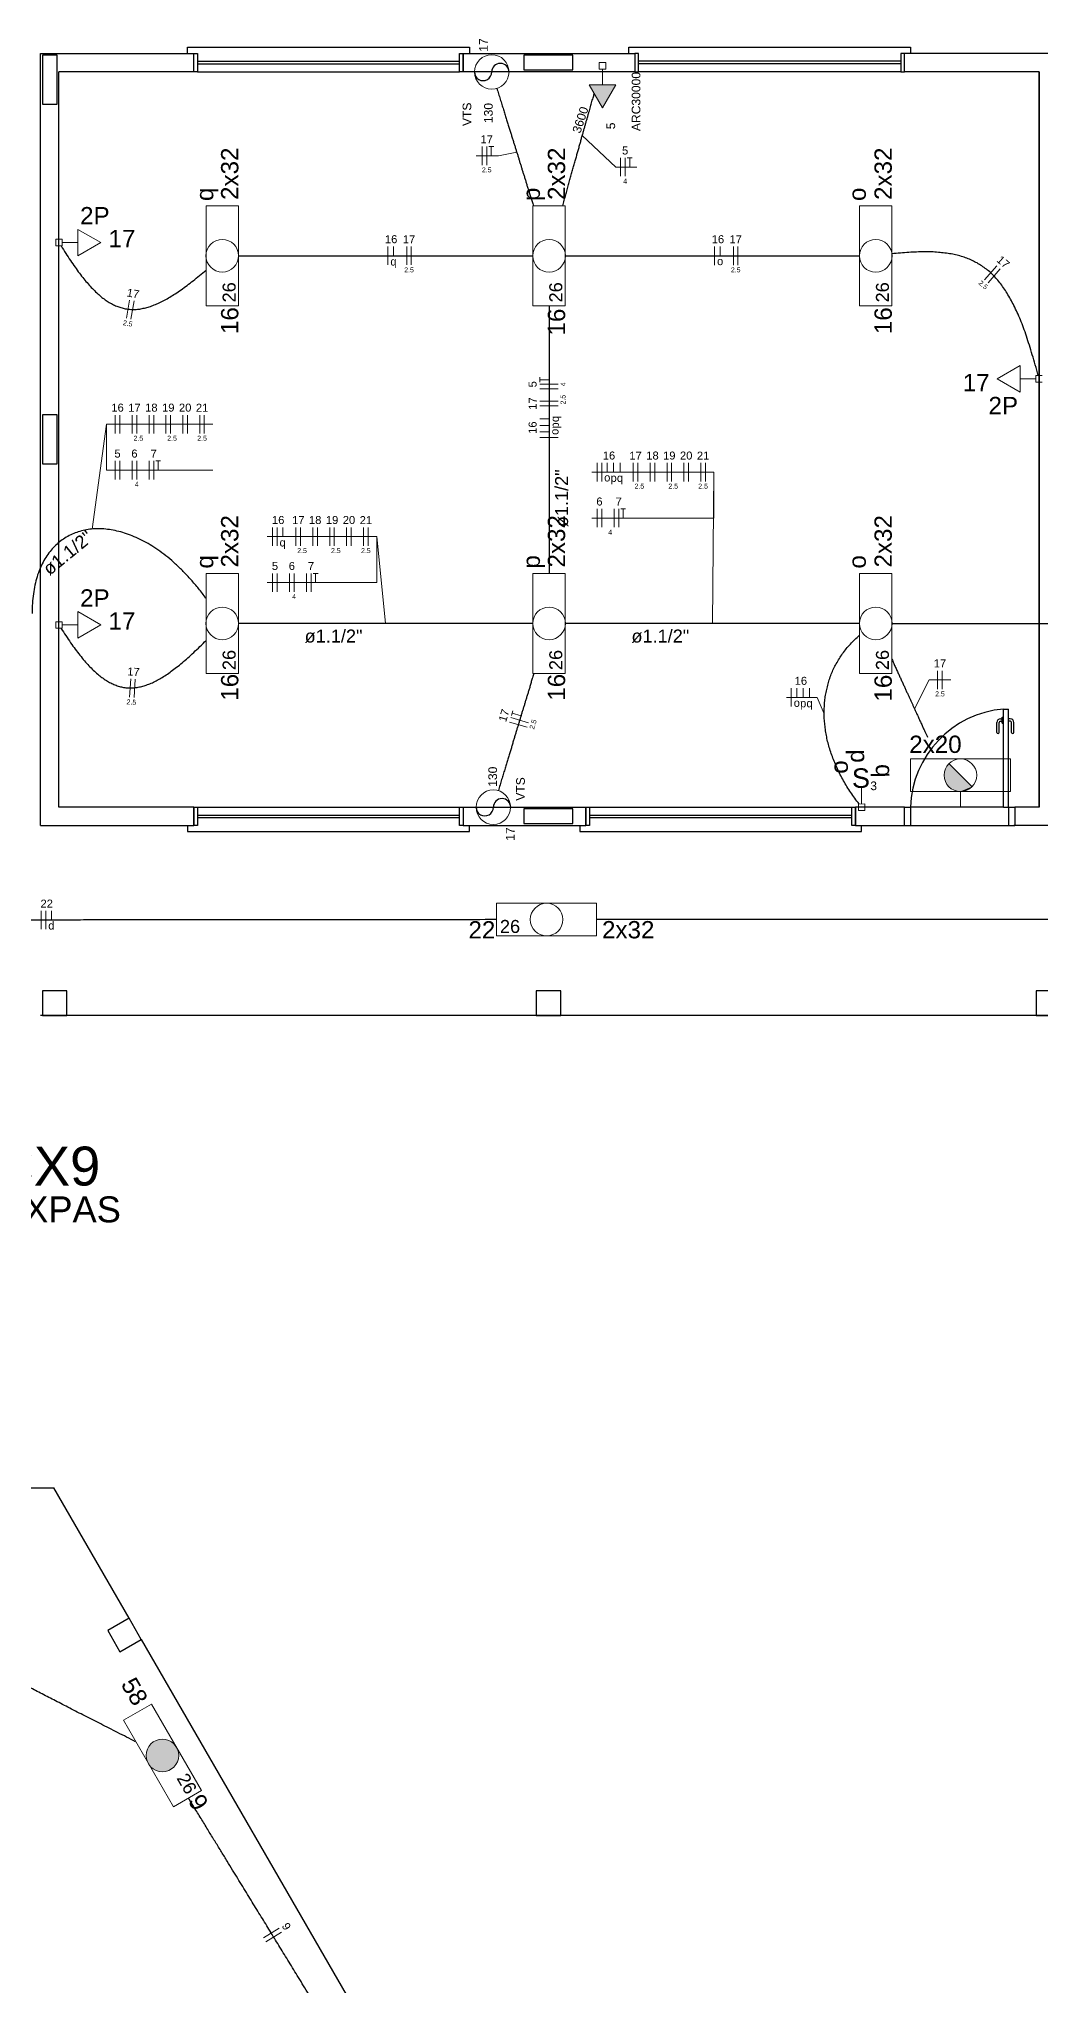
# Model space of a CAD drawing. Extents: x 175 to 700, y 53 to 250.
# Drawn here: x 375.33 to 383.51, y 201.35 to 217.23 of the extents above; entities that cross this region are included whole.
import ezdxf

# ---------------------------------------------------------------- set-up
doc = ezdxf.new("R2010")
doc.units = 0
doc.header["$LTSCALE"] = 2
doc.layers.get('0').update_dxf_attribs({"linetype": 'CONTINUOUS'})
for name, color, linetype in [('A-PAREDE', 5, 'CONTINUOUS'), ('A-PISOS-NIVEL', 1, 'CONTINUOUS'), ('A-PORTA', 3, 'CONTINUOUS'), ('A-SOLEIRA', 1, 'CONTINUOUS'), ('AR-ESQ', 2, 'CONTINUOUS')]:
    doc.layers.add(name, color=color, linetype=linetype)
for name, color, linetype, lineweight in [('EL-Condutos', 4, 'CONTINUOUS', 30), ('EL-Fios', 9, 'CONTINUOUS', 20), ('EL-Textos condutos', 7, 'CONTINUOUS', 20), ('EL-Textos fios', 7, 'CONTINUOUS', 20), ('EL-Textos pontos', 5, 'CONTINUOUS', 20), ('P-SIMBOL', 5, 'CONTINUOUS', 20)]:
    doc.layers.add(name, color=color, linetype=linetype, lineweight=lineweight)
doc.styles.add('Arial', font='arial.ttf')

msp = doc.modelspace()

# ---------------------------------------------------------------- hatches: boundary and pattern name
at = {"layer": 'P-SIMBOL', "linetype": 'Continuous'}
for points in [[(379.826, 216.854), (379.934, 216.666), (380.043, 216.854)], [(382.762, 211.314), (382.752, 211.302), (382.748, 211.298), (382.745, 211.293), (382.738, 211.281), (382.735, 211.276), (382.734, 211.273), (382.733, 211.269), (382.731, 211.265), (382.729, 211.258), (382.728, 211.254), (382.726, 211.249), (382.725, 211.242), (382.724, 211.235), (382.724, 211.23), (382.723, 211.225), (382.723, 211.219), (382.724, 211.211), (382.724, 211.207), (382.725, 211.201), (382.725, 211.198), (382.726, 211.195), (382.727, 211.191), (382.727, 211.189), (382.729, 211.185), (382.73, 211.183), (382.731, 211.179), (382.732, 211.177), (382.731, 211.176), (382.732, 211.172), (382.734, 211.168), (382.735, 211.167), (382.735, 211.164), (382.737, 211.162), (382.738, 211.161), (382.739, 211.158), (382.741, 211.155), (382.743, 211.151), (382.745, 211.149), (382.746, 211.147), (382.748, 211.144), (382.749, 211.142), (382.751, 211.14), (382.753, 211.137), (382.755, 211.135), (382.759, 211.132), (382.761, 211.128), (382.763, 211.126), (382.765, 211.124), (382.769, 211.12), (382.772, 211.119), (382.775, 211.116), (382.778, 211.115), (382.779, 211.114), (382.783, 211.111), (382.785, 211.109), (382.79, 211.107), (382.792, 211.105), (382.795, 211.104), (382.797, 211.102), (382.799, 211.102), (382.801, 211.101), (382.802, 211.1), (382.808, 211.098), (382.811, 211.096), (382.814, 211.095), (382.815, 211.095), (382.816, 211.094), (382.819, 211.094), (382.82, 211.093), (382.822, 211.093), (382.824, 211.093), (382.828, 211.092), (382.831, 211.091), (382.834, 211.091), (382.837, 211.09), (382.855, 211.088)], [(382.949, 211.127), (382.762, 211.314), (382.855, 211.088)], [(382.949, 211.127), (382.944, 211.122), (382.94, 211.119), (382.934, 211.115), (382.928, 211.11), (382.925, 211.108), (382.923, 211.107), (382.921, 211.105), (382.918, 211.104), (382.909, 211.1), (382.906, 211.099), (382.899, 211.096), (382.893, 211.094), (382.889, 211.093), (382.88, 211.091), (382.876, 211.09), (382.872, 211.089), (382.855, 211.088)]]:
    msp.add_hatch(color=256, dxfattribs=at).paths.add_polyline_path(points)
at = {"layer": 'P-SIMBOL'}
h = msp.add_hatch(color=256, dxfattribs=at)
h.paths.add_polyline_path([(369.852, 205.072, 1), (370.117, 205.072, 1)])
h.paths.add_polyline_path([(372.582, 205.076, 1), (372.847, 205.076, 1)])
h.paths.add_polyline_path([(376.21, 203.222, 1), (376.475, 203.222, 1)])
h.paths.add_polyline_path([(366.502, 203.248, 1), (366.237, 203.248, 1)])

# ---------------------------------------------------------------- linework, layer by layer
for centre, start, end in [((378.959, 216.958), 179.981, 0.0001), ((379.1, 216.958), 0.0193, 180), ((378.973, 210.959), 179.98, 0.0003), ((379.114, 210.959), 0.0193, 180)]:
    msp.add_arc(centre, 0.0706, start, end)
at = {"layer": 'A-PAREDE', "color": 251}
for p, q in [((375.348, 213.96), (375.348, 217.11)), ((375.348, 217.11), (376.598, 217.11)), ((376.598, 216.96), (376.598, 217.11)), ((382.398, 216.96), (382.398, 217.11)), ((375.348, 210.96), (375.348, 216.96)), ((375.348, 210.81), (375.348, 216.96)), ((375.498, 210.96), (375.498, 216.96)), ((375.498, 210.96), (375.498, 216.96)), ((376.598, 216.96), (375.498, 216.96)), ((383.498, 216.96), (383.498, 210.96)), ((376.598, 210.96), (375.498, 210.96)), ((376.598, 210.96), (376.598, 210.81)), ((378.798, 210.96), (379.798, 210.96)), ((378.798, 210.96), (378.798, 210.81)), ((379.798, 210.96), (379.798, 210.81)), ((381.998, 210.81), (381.998, 210.96)), ((383.298, 210.96), (383.298, 210.81)), ((383.498, 210.96), (383.298, 210.96)), ((375.348, 210.81), (376.598, 210.81)), ((378.798, 210.81), (379.798, 210.81)), ((384.748, 210.81), (383.292, 210.81))]:
    msp.add_line(p, q, dxfattribs=at)
for points in [[(375.363, 216.695), (375.483, 216.695), (375.483, 217.095), (375.363, 217.095)], [(380.198, 217.11), (380.198, 216.96), (378.798, 216.96), (378.798, 217.11)], [(379.293, 217.095), (379.293, 216.975), (379.693, 216.975), (379.693, 217.095)], [(375.363, 213.76), (375.483, 213.76), (375.483, 214.16), (375.363, 214.16)], [(379.293, 210.945), (379.293, 210.825), (379.693, 210.825), (379.693, 210.945)], [(382.398, 210.96), (381.998, 210.96), (381.998, 210.81), (382.398, 210.81)], [(375.563, 209.46), (375.363, 209.46), (375.363, 209.26), (375.563, 209.26)], [(379.593, 209.46), (379.393, 209.46), (379.393, 209.26), (379.593, 209.26)], [(383.673, 209.46), (383.473, 209.46), (383.473, 209.26), (383.673, 209.26)], [(375.896, 204.242), (375.996, 204.069), (376.17, 204.169), (376.07, 204.342)]]:
    msp.add_lwpolyline(points, close=True, dxfattribs=at)
for points in [[(384.748, 217.11), (382.398, 217.11)], [(383.498, 210.96), (383.498, 210.96), (383.498, 216.96), (382.398, 216.96)]]:
    msp.add_lwpolyline(points, dxfattribs=at)
at = {"layer": 'A-PISOS-NIVEL', "color": 251}
for p, q in [((391.798, 209.26), (375.348, 209.26)), ((374.228, 205.405), (375.456, 205.405)), ((376.07, 204.342), (375.456, 205.405)), ((376.17, 204.169), (378.849, 199.527))]:
    msp.add_line(p, q, dxfattribs=at)
at = {"layer": 'A-PORTA', "color": 251}
for p, q in [((383.182, 211.68), (383.197, 211.68)), ((383.197, 211.645), (383.197, 211.695)), ((383.197, 211.695), (383.202, 211.695)), ((383.247, 211.695), (383.242, 211.695)), ((383.247, 211.645), (383.247, 211.695)), ((383.262, 211.68), (383.247, 211.68)), ((383.152, 211.57), (383.152, 211.65)), ((383.172, 211.57), (383.172, 211.65)), ((383.182, 211.66), (383.197, 211.66)), ((383.197, 211.645), (383.202, 211.645)), ((383.247, 211.645), (383.242, 211.645)), ((383.262, 211.66), (383.247, 211.66)), ((383.272, 211.57), (383.272, 211.65)), ((383.292, 211.57), (383.292, 211.65))]:
    msp.add_line(p, q, dxfattribs=at)
for centre, radius, start, end in [((383.277, 210.933), 0.83, 94.7788, 178.1499), ((383.182, 211.65), 0.03, 90, 180), ((383.262, 211.65), 0.03, 0, 90), ((383.162, 211.57), 0.01, 180, 0), ((383.182, 211.65), 0.01, 90, 180), ((383.262, 211.65), 0.01, 0, 90), ((383.282, 211.57), 0.01, 180, 0)]:
    msp.add_arc(centre, radius, start, end, dxfattribs=at)
at = {"layer": 'A-SOLEIRA', "color": 251}
for p, q in [((383.208, 210.96), (382.448, 210.96)), ((382.448, 210.81), (383.248, 210.81))]:
    msp.add_line(p, q, dxfattribs=at)
at = {"layer": 'AR-ESQ', "color": 251}
for p, q in [((376.628, 217.045), (378.768, 217.045)), ((376.628, 217.025), (378.768, 217.025)), ((376.628, 216.96), (378.768, 216.96)), ((382.368, 217.045), (380.228, 217.045)), ((382.368, 217.025), (380.228, 217.025)), ((382.368, 216.96), (380.228, 216.96)), ((383.208, 210.96), (383.208, 211.76)), ((383.208, 211.76), (383.248, 211.76)), ((383.248, 210.96), (383.248, 211.76)), ((376.628, 210.96), (378.768, 210.96)), ((376.628, 210.895), (378.768, 210.895)), ((379.828, 210.96), (381.968, 210.96)), ((379.828, 210.895), (381.968, 210.895)), ((382.398, 210.96), (382.448, 210.96)), ((382.448, 210.96), (382.448, 210.81)), ((383.208, 210.96), (383.248, 210.96)), ((383.248, 210.96), (383.248, 210.81)), ((383.248, 210.96), (383.298, 210.96)), ((376.628, 210.875), (378.768, 210.875)), ((379.828, 210.875), (381.968, 210.875)), ((382.398, 210.81), (382.448, 210.81)), ((383.248, 210.81), (383.298, 210.81))]:
    msp.add_line(p, q, dxfattribs=at)
for points in [[(376.548, 217.11), (376.548, 217.16), (378.848, 217.16), (378.848, 217.11)], [(380.148, 217.11), (380.148, 217.16), (382.448, 217.16), (382.448, 217.11)], [(376.548, 210.81), (376.548, 210.76), (378.848, 210.76), (378.848, 210.81)], [(379.748, 210.81), (379.748, 210.76), (382.048, 210.76), (382.048, 210.81)]]:
    msp.add_lwpolyline(points, dxfattribs=at)
for points in [[(376.598, 217.11), (376.628, 217.11), (376.628, 216.96), (376.598, 216.96)], [(378.768, 217.11), (378.798, 217.11), (378.798, 216.96), (378.768, 216.96)], [(380.228, 217.11), (380.198, 217.11), (380.198, 216.96), (380.228, 216.96)], [(382.398, 217.11), (382.368, 217.11), (382.368, 216.96), (382.398, 216.96)], [(376.598, 210.96), (376.628, 210.96), (376.628, 210.81), (376.598, 210.81)], [(378.768, 210.96), (378.798, 210.96), (378.798, 210.81), (378.768, 210.81)], [(379.798, 210.96), (379.828, 210.96), (379.828, 210.81), (379.798, 210.81)], [(381.968, 210.96), (381.998, 210.96), (381.998, 210.81), (381.968, 210.81)]]:
    msp.add_lwpolyline(points, close=True, dxfattribs=at)
at = {"layer": 'EL-Condutos', "linetype": 'Continuous'}
for points in [[(379.071, 216.825), (379.086, 216.779), (379.099, 216.735), (379.113, 216.693), (379.125, 216.653), (379.137, 216.614), (379.148, 216.578), (379.159, 216.542), (379.17, 216.509), (379.18, 216.476), (379.19, 216.444), (379.199, 216.414), (379.209, 216.384), (379.218, 216.356), (379.226, 216.327), (379.235, 216.3), (379.244, 216.273), (379.252, 216.246), (379.26, 216.219), (379.269, 216.192), (379.277, 216.165), (379.285, 216.138), (379.294, 216.111), (379.303, 216.083), (379.311, 216.055), (379.32, 216.026), (379.33, 215.996), (379.339, 215.966), (379.349, 215.934), (379.359, 215.901), (379.37, 215.867)], [(379.609, 215.866), (379.622, 215.911), (379.634, 215.955), (379.646, 215.997), (379.657, 216.039), (379.668, 216.08), (379.679, 216.119), (379.69, 216.158), (379.701, 216.195), (379.711, 216.232), (379.721, 216.267), (379.73, 216.302), (379.74, 216.335), (379.749, 216.368), (379.758, 216.399), (379.766, 216.43), (379.775, 216.46), (379.783, 216.488), (379.791, 216.516), (379.798, 216.543), (379.806, 216.569), (379.813, 216.594), (379.82, 216.618), (379.827, 216.642), (379.833, 216.664), (379.839, 216.686), (379.845, 216.707), (379.851, 216.727), (379.857, 216.746), (379.862, 216.764), (379.867, 216.782)], [(375.515, 215.539), (375.554, 215.478), (375.592, 215.42), (375.629, 215.366), (375.665, 215.316), (375.701, 215.271), (375.736, 215.229), (375.771, 215.191), (375.806, 215.157), (375.84, 215.126), (375.875, 215.1), (375.909, 215.078), (375.943, 215.059), (375.978, 215.044), (376.013, 215.033), (376.048, 215.025), (376.084, 215.021), (376.12, 215.021), (376.157, 215.024), (376.196, 215.032), (376.235, 215.042), (376.275, 215.057), (376.316, 215.074), (376.358, 215.096), (376.402, 215.121), (376.447, 215.149), (376.494, 215.181), (376.543, 215.216), (376.593, 215.255), (376.645, 215.297), (376.699, 215.342)], [(383.49, 214.482), (383.466, 214.569), (383.442, 214.651), (383.418, 214.729), (383.394, 214.802), (383.37, 214.871), (383.345, 214.935), (383.319, 214.996), (383.292, 215.052), (383.265, 215.104), (383.236, 215.153), (383.207, 215.198), (383.176, 215.239), (383.144, 215.277), (383.111, 215.311), (383.076, 215.342), (383.039, 215.369), (383.001, 215.394), (382.961, 215.415), (382.919, 215.434), (382.875, 215.45), (382.828, 215.463), (382.78, 215.473), (382.729, 215.481), (382.675, 215.486), (382.619, 215.49), (382.56, 215.49), (382.498, 215.489), (382.434, 215.486), (382.366, 215.481), (382.295, 215.474)], [(376.964, 215.459), (377.077, 215.459), (377.182, 215.459), (377.282, 215.459), (377.376, 215.459), (377.464, 215.459), (377.548, 215.459), (377.627, 215.459), (377.703, 215.459), (377.775, 215.459), (377.844, 215.459), (377.911, 215.459), (377.976, 215.459), (378.04, 215.459), (378.102, 215.459), (378.164, 215.459), (378.227, 215.459), (378.289, 215.459), (378.353, 215.459), (378.418, 215.459), (378.485, 215.459), (378.554, 215.459), (378.626, 215.459), (378.702, 215.459), (378.781, 215.459), (378.865, 215.459), (378.953, 215.459), (379.047, 215.459), (379.146, 215.459), (379.252, 215.459), (379.364, 215.459)], [(379.631, 215.458), (379.743, 215.458), (379.849, 215.458), (379.948, 215.458), (380.042, 215.458), (380.13, 215.458), (380.214, 215.458), (380.293, 215.458), (380.369, 215.458), (380.441, 215.458), (380.51, 215.458), (380.577, 215.458), (380.642, 215.458), (380.706, 215.458), (380.768, 215.458), (380.831, 215.458), (380.893, 215.458), (380.955, 215.458), (381.019, 215.458), (381.084, 215.458), (381.151, 215.458), (381.22, 215.458), (381.292, 215.458), (381.368, 215.458), (381.447, 215.458), (381.531, 215.458), (381.619, 215.458), (381.713, 215.458), (381.813, 215.458), (381.918, 215.458), (382.031, 215.458)], [(379.498, 215.051), (379.498, 214.955), (379.498, 214.864), (379.498, 214.777), (379.498, 214.694), (379.498, 214.616), (379.498, 214.54), (379.498, 214.468), (379.498, 214.398), (379.498, 214.331), (379.498, 214.266), (379.498, 214.202), (379.498, 214.14), (379.498, 214.079), (379.498, 214.019), (379.498, 213.959), (379.498, 213.899), (379.498, 213.838), (379.498, 213.777), (379.498, 213.715), (379.498, 213.652), (379.498, 213.587), (379.498, 213.519), (379.498, 213.45), (379.498, 213.377), (379.498, 213.302), (379.498, 213.223), (379.498, 213.141), (379.498, 213.054), (379.498, 212.963), (379.498, 212.867)], [(376.698, 212.664), (376.638, 212.743), (376.576, 212.815), (376.513, 212.882), (376.45, 212.943), (376.386, 212.998), (376.321, 213.047), (376.257, 213.091), (376.192, 213.128), (376.128, 213.159), (376.065, 213.185), (376.002, 213.205), (375.94, 213.219), (375.88, 213.228), (375.821, 213.231), (375.764, 213.228), (375.709, 213.22), (375.656, 213.206), (375.606, 213.187), (375.558, 213.162), (375.514, 213.132), (375.472, 213.097), (375.434, 213.056), (375.399, 213.01), (375.368, 212.958), (375.342, 212.902), (375.319, 212.84), (375.302, 212.772), (375.289, 212.7), (375.281, 212.623), (375.278, 212.54)], [(375.514, 212.42), (375.554, 212.359), (375.593, 212.301), (375.631, 212.248), (375.669, 212.199), (375.706, 212.154), (375.742, 212.114), (375.778, 212.077), (375.814, 212.045), (375.849, 212.017), (375.885, 211.993), (375.92, 211.973), (375.955, 211.957), (375.991, 211.945), (376.026, 211.937), (376.062, 211.933), (376.099, 211.933), (376.136, 211.937), (376.173, 211.944), (376.211, 211.956), (376.25, 211.971), (376.29, 211.989), (376.33, 212.012), (376.372, 212.038), (376.415, 212.068), (376.458, 212.101), (376.504, 212.138), (376.55, 212.178), (376.598, 212.222), (376.648, 212.27), (376.699, 212.32)], [(379.364, 212.459), (379.252, 212.459), (379.146, 212.459), (379.047, 212.459), (378.953, 212.459), (378.865, 212.459), (378.781, 212.459), (378.702, 212.459), (378.626, 212.459), (378.554, 212.459), (378.485, 212.459), (378.418, 212.459), (378.353, 212.459), (378.289, 212.459), (378.227, 212.459), (378.164, 212.459), (378.102, 212.459), (378.04, 212.459), (377.976, 212.459), (377.911, 212.459), (377.844, 212.459), (377.775, 212.459), (377.703, 212.459), (377.627, 212.459), (377.548, 212.459), (377.464, 212.459), (377.376, 212.459), (377.282, 212.459), (377.182, 212.459), (377.077, 212.459), (376.964, 212.459)], [(382.031, 212.459), (381.918, 212.459), (381.813, 212.459), (381.713, 212.459), (381.619, 212.459), (381.531, 212.459), (381.447, 212.459), (381.368, 212.459), (381.292, 212.459), (381.22, 212.459), (381.151, 212.459), (381.084, 212.459), (381.019, 212.459), (380.955, 212.459), (380.893, 212.459), (380.831, 212.459), (380.768, 212.459), (380.706, 212.459), (380.642, 212.459), (380.577, 212.459), (380.51, 212.459), (380.441, 212.459), (380.369, 212.459), (380.293, 212.459), (380.214, 212.459), (380.13, 212.459), (380.042, 212.459), (379.948, 212.459), (379.849, 212.459), (379.743, 212.459), (379.631, 212.459)], [(382.029, 210.985), (381.993, 211.032), (381.96, 211.079), (381.929, 211.127), (381.901, 211.175), (381.875, 211.224), (381.851, 211.273), (381.829, 211.323), (381.81, 211.372), (381.793, 211.422), (381.778, 211.471), (381.766, 211.521), (381.757, 211.57), (381.75, 211.62), (381.745, 211.669), (381.743, 211.718), (381.744, 211.766), (381.747, 211.814), (381.752, 211.861), (381.761, 211.908), (381.772, 211.954), (381.785, 211.999), (381.801, 212.044), (381.82, 212.087), (381.842, 212.13), (381.867, 212.172), (381.894, 212.212), (381.924, 212.252), (381.957, 212.29), (381.993, 212.327), (382.031, 212.362)], [(382.296, 212.459), (382.416, 212.459), (382.528, 212.459), (382.635, 212.459), (382.735, 212.459), (382.829, 212.459), (382.919, 212.459), (383.004, 212.459), (383.084, 212.459), (383.162, 212.459), (383.236, 212.459), (383.308, 212.459), (383.377, 212.459), (383.445, 212.459), (383.512, 212.459), (383.579, 212.459), (383.645, 212.459), (383.712, 212.459), (383.78, 212.459), (383.85, 212.459), (383.922, 212.459), (383.996, 212.459), (384.073, 212.459), (384.154, 212.459), (384.239, 212.459), (384.328, 212.459), (384.423, 212.459), (384.523, 212.459), (384.629, 212.459), (384.742, 212.459), (384.862, 212.459)], [(382.296, 212.168), (382.311, 212.133), (382.326, 212.1), (382.341, 212.067), (382.355, 212.036), (382.369, 212.006), (382.382, 211.977), (382.395, 211.949), (382.408, 211.921), (382.419, 211.895), (382.431, 211.87), (382.442, 211.846), (382.453, 211.822), (382.463, 211.8), (382.473, 211.778), (382.482, 211.757), (382.491, 211.737), (382.5, 211.718), (382.509, 211.7), (382.517, 211.682), (382.524, 211.665), (382.532, 211.649), (382.539, 211.633), (382.546, 211.618), (382.552, 211.604), (382.558, 211.591), (382.564, 211.578), (382.57, 211.566), (382.576, 211.554), (382.581, 211.543), (382.586, 211.532)], [(379.374, 212.05), (379.363, 212.016), (379.353, 211.984), (379.344, 211.952), (379.335, 211.921), (379.326, 211.892), (379.317, 211.863), (379.308, 211.834), (379.3, 211.807), (379.292, 211.78), (379.283, 211.753), (379.275, 211.726), (379.267, 211.699), (379.259, 211.673), (379.251, 211.646), (379.243, 211.618), (379.234, 211.591), (379.226, 211.563), (379.217, 211.534), (379.208, 211.505), (379.199, 211.474), (379.19, 211.443), (379.18, 211.41), (379.169, 211.377), (379.159, 211.341), (379.148, 211.305), (379.136, 211.267), (379.124, 211.227), (379.111, 211.185), (379.098, 211.141), (379.084, 211.095)], [(379.064, 210.042), (378.715, 210.041), (378.386, 210.041), (378.077, 210.041), (377.786, 210.041), (377.511, 210.04), (377.251, 210.04), (377.004, 210.04), (376.77, 210.04), (376.545, 210.039), (376.33, 210.039), (376.122, 210.039), (375.92, 210.039), (375.722, 210.039), (375.528, 210.038), (375.334, 210.038), (375.141, 210.038), (374.947, 210.038), (374.749, 210.038), (374.547, 210.037), (374.339, 210.037), (374.124, 210.037), (373.899, 210.037), (373.665, 210.037), (373.418, 210.036), (373.158, 210.036), (372.883, 210.036), (372.592, 210.036), (372.283, 210.035), (371.954, 210.035), (371.605, 210.035)], [(387.302, 210.042), (386.955, 210.042), (386.629, 210.042), (386.322, 210.042), (386.032, 210.042), (385.759, 210.042), (385.5, 210.042), (385.255, 210.042), (385.022, 210.042), (384.799, 210.042), (384.585, 210.042), (384.378, 210.042), (384.177, 210.042), (383.981, 210.042), (383.787, 210.042), (383.596, 210.042), (383.404, 210.042), (383.21, 210.042), (383.014, 210.042), (382.813, 210.042), (382.606, 210.042), (382.392, 210.042), (382.169, 210.042), (381.936, 210.042), (381.691, 210.042), (381.432, 210.042), (381.159, 210.042), (380.869, 210.042), (380.562, 210.042), (380.236, 210.042), (379.889, 210.042)], [(376.123, 203.334), (375.977, 203.409), (375.839, 203.479), (375.709, 203.545), (375.586, 203.608), (375.47, 203.668), (375.36, 203.724), (375.255, 203.778), (375.155, 203.829), (375.059, 203.878), (374.967, 203.925), (374.878, 203.97), (374.791, 204.015), (374.707, 204.058), (374.623, 204.101), (374.54, 204.143), (374.458, 204.185), (374.374, 204.228), (374.29, 204.271), (374.204, 204.315), (374.116, 204.36), (374.025, 204.406), (373.93, 204.455), (373.832, 204.505), (373.728, 204.558), (373.62, 204.614), (373.505, 204.672), (373.384, 204.734), (373.257, 204.799), (373.121, 204.868), (372.977, 204.942)], [(377.887, 200.703), (377.827, 200.801), (377.77, 200.894), (377.716, 200.982), (377.665, 201.065), (377.617, 201.144), (377.57, 201.219), (377.526, 201.291), (377.484, 201.36), (377.443, 201.426), (377.404, 201.49), (377.366, 201.552), (377.329, 201.613), (377.292, 201.672), (377.256, 201.731), (377.221, 201.789), (377.185, 201.848), (377.149, 201.906), (377.112, 201.966), (377.075, 202.026), (377.037, 202.088), (376.998, 202.152), (376.957, 202.219), (376.915, 202.287), (376.871, 202.359), (376.825, 202.435), (376.776, 202.514), (376.725, 202.597), (376.672, 202.685), (376.615, 202.777), (376.555, 202.875)]]:
    msp.add_spline(points, degree=3, dxfattribs=at)
at = {"layer": 'EL-Fios'}
for p, q in [((378.951, 216.199), (378.951, 216.349)), ((378.989, 216.199), (378.989, 216.349)), ((379.006, 216.349), (379.046, 216.349)), ((379.026, 216.274), (379.026, 216.349)), ((380.081, 216.107), (380.081, 216.257)), ((380.119, 216.107), (380.119, 216.257)), ((380.136, 216.257), (380.176, 216.257)), ((380.156, 216.182), (380.156, 216.257)), ((378.183, 215.384), (378.183, 215.534)), ((378.228, 215.459), (378.228, 215.534)), ((378.336, 215.384), (378.336, 215.534)), ((378.373, 215.384), (378.373, 215.534)), ((380.849, 215.383), (380.849, 215.534)), ((380.894, 215.458), (380.894, 215.534)), ((381.002, 215.383), (381.002, 215.534)), ((381.039, 215.383), (381.039, 215.534)), ((383.053, 215.262), (383.151, 215.376)), ((383.082, 215.238), (383.18, 215.351)), ((376.048, 214.949), (376.074, 215.096)), ((376.085, 214.942), (376.111, 215.09)), ((379.422, 214.427), (379.422, 214.467)), ((379.498, 214.447), (379.422, 214.447)), ((379.573, 214.41), (379.422, 214.41)), ((379.573, 214.372), (379.422, 214.372)), ((379.573, 214.272), (379.422, 214.272)), ((379.573, 214.234), (379.422, 214.234)), ((375.957, 214.009), (375.957, 214.159)), ((375.995, 214.009), (375.995, 214.159)), ((376.095, 214.009), (376.095, 214.159)), ((376.133, 214.009), (376.133, 214.159)), ((376.233, 214.009), (376.233, 214.159)), ((376.271, 214.009), (376.271, 214.159)), ((376.371, 214.009), (376.371, 214.159)), ((376.409, 214.009), (376.409, 214.159)), ((376.509, 214.009), (376.509, 214.159)), ((376.546, 214.009), (376.546, 214.159)), ((376.647, 214.009), (376.647, 214.159)), ((376.684, 214.009), (376.684, 214.159)), ((379.498, 214.127), (379.422, 214.127)), ((379.498, 214.074), (379.422, 214.074)), ((379.498, 214.022), (379.422, 214.022)), ((379.573, 213.977), (379.422, 213.977)), ((375.957, 213.634), (375.957, 213.784)), ((375.995, 213.634), (375.995, 213.784)), ((376.095, 213.634), (376.095, 213.784)), ((376.133, 213.634), (376.133, 213.784)), ((376.233, 213.634), (376.233, 213.784)), ((376.271, 213.634), (376.271, 213.784)), ((376.288, 213.784), (376.328, 213.784)), ((376.308, 213.709), (376.308, 213.784)), ((379.89, 213.618), (379.89, 213.768)), ((379.928, 213.618), (379.928, 213.768)), ((379.973, 213.693), (379.973, 213.768)), ((380.025, 213.693), (380.025, 213.768)), ((380.077, 213.693), (380.077, 213.768)), ((380.185, 213.618), (380.185, 213.768)), ((380.222, 213.618), (380.222, 213.768)), ((380.323, 213.618), (380.323, 213.768)), ((380.36, 213.618), (380.36, 213.768)), ((380.461, 213.618), (380.461, 213.768)), ((380.498, 213.618), (380.498, 213.768)), ((380.598, 213.618), (380.598, 213.768)), ((380.636, 213.618), (380.636, 213.768)), ((380.736, 213.618), (380.736, 213.768)), ((380.774, 213.618), (380.774, 213.768)), ((379.89, 213.243), (379.89, 213.393)), ((379.928, 213.243), (379.928, 213.393)), ((380.028, 213.243), (380.028, 213.393)), ((380.066, 213.243), (380.066, 213.393)), ((380.083, 213.393), (380.123, 213.393)), ((380.103, 213.318), (380.103, 213.393)), ((377.242, 213.092), (377.242, 213.242)), ((377.279, 213.092), (377.279, 213.242)), ((377.324, 213.167), (377.324, 213.242)), ((377.432, 213.092), (377.432, 213.242)), ((377.47, 213.092), (377.47, 213.242)), ((377.57, 213.092), (377.57, 213.242)), ((377.607, 213.092), (377.607, 213.242)), ((377.708, 213.092), (377.708, 213.242)), ((377.745, 213.092), (377.745, 213.242)), ((377.846, 213.092), (377.846, 213.242)), ((377.883, 213.092), (377.883, 213.242)), ((377.984, 213.092), (377.984, 213.242)), ((378.021, 213.092), (378.021, 213.242)), ((377.242, 212.717), (377.242, 212.867)), ((377.279, 212.717), (377.279, 212.867)), ((377.38, 212.717), (377.38, 212.867)), ((377.417, 212.717), (377.417, 212.867)), ((377.518, 212.717), (377.518, 212.867)), ((377.555, 212.717), (377.555, 212.867)), ((377.573, 212.867), (377.613, 212.867)), ((377.593, 212.792), (377.593, 212.867)), ((376.073, 211.857), (376.084, 212.007)), ((376.111, 211.855), (376.121, 212.005)), ((382.669, 211.923), (382.669, 212.073)), ((382.707, 211.923), (382.707, 212.073)), ((381.475, 211.78), (381.475, 211.93)), ((381.52, 211.855), (381.52, 211.93)), ((381.572, 211.855), (381.572, 211.93)), ((381.624, 211.855), (381.624, 211.93)), ((379.33, 211.647), (379.186, 211.69)), ((379.191, 211.707), (379.203, 211.745)), ((379.269, 211.704), (379.197, 211.726)), ((379.319, 211.611), (379.175, 211.654)), ((375.353, 209.963), (375.353, 210.113)), ((375.391, 209.963), (375.391, 210.113)), ((375.436, 210.038), (375.436, 210.113)), ((377.167, 201.734), (377.294, 201.812)), ((377.186, 201.702), (377.314, 201.78))]:
    msp.add_line(p, q, dxfattribs=at)
at = {"layer": 'EL-Textos fios'}
for p, q in [((379.769, 216.44), (380.044, 216.182)), ((379.234, 216.303), (379.084, 216.274)), ((379.084, 216.274), (378.903, 216.274)), ((380.044, 216.182), (380.214, 216.182)), ((375.768, 213.228), (375.887, 214.084)), ((375.887, 214.084), (376.754, 214.084)), ((375.887, 214.084), (375.887, 213.709)), ((375.887, 213.709), (376.754, 213.709)), ((380.844, 213.693), (379.846, 213.693)), ((380.831, 212.459), (380.844, 213.693)), ((380.844, 213.693), (380.844, 213.318)), ((380.844, 213.318), (379.846, 213.318)), ((378.091, 213.167), (377.197, 213.167)), ((378.164, 212.459), (378.091, 213.167)), ((378.091, 213.167), (378.091, 212.792)), ((378.091, 212.792), (377.197, 212.792)), ((382.48, 211.763), (382.599, 211.998)), ((382.599, 211.998), (382.777, 211.998)), ((381.687, 211.855), (381.437, 211.855)), ((381.743, 211.722), (381.687, 211.855))]:
    msp.add_line(p, q, dxfattribs=at)
at = {"layer": 'P-SIMBOL'}
for p, q in [((379.908, 217.035), (379.961, 217.035)), ((379.908, 216.982), (379.908, 217.035)), ((379.961, 216.982), (379.908, 216.982)), ((379.934, 216.854), (379.934, 216.982)), ((379.961, 217.035), (379.961, 216.982)), ((379.826, 216.854), (380.043, 216.854)), ((379.934, 216.666), (379.826, 216.854)), ((380.043, 216.854), (379.934, 216.666)), ((376.699, 215.051), (376.699, 215.867)), ((376.699, 215.867), (376.964, 215.867)), ((376.964, 215.051), (376.964, 215.867)), ((379.365, 215.05), (379.365, 215.867)), ((379.365, 215.867), (379.63, 215.867)), ((379.63, 215.05), (379.63, 215.867)), ((382.031, 215.05), (382.031, 215.867)), ((382.031, 215.867), (382.296, 215.867)), ((382.296, 215.05), (382.296, 215.867)), ((375.653, 215.674), (375.84, 215.566)), ((375.653, 215.458), (375.653, 215.674)), ((375.472, 215.54), (375.472, 215.593)), ((375.472, 215.593), (375.525, 215.593)), ((375.525, 215.54), (375.472, 215.54)), ((375.525, 215.593), (375.525, 215.54)), ((375.653, 215.566), (375.525, 215.566)), ((375.84, 215.566), (375.653, 215.458)), ((376.699, 215.051), (376.964, 215.051)), ((379.365, 215.05), (379.63, 215.05)), ((382.031, 215.05), (382.296, 215.05)), ((383.155, 214.455), (383.342, 214.563)), ((383.342, 214.563), (383.342, 214.346)), ((383.342, 214.346), (383.155, 214.455)), ((383.342, 214.455), (383.47, 214.455)), ((383.47, 214.428), (383.47, 214.481)), ((383.47, 214.481), (383.523, 214.481)), ((383.523, 214.428), (383.47, 214.428)), ((376.699, 212.051), (376.699, 212.867)), ((376.699, 212.867), (376.964, 212.867)), ((376.964, 212.051), (376.964, 212.867)), ((379.365, 212.051), (379.365, 212.867)), ((379.365, 212.867), (379.63, 212.867)), ((379.63, 212.051), (379.63, 212.867)), ((382.031, 212.051), (382.031, 212.867)), ((382.031, 212.867), (382.296, 212.867)), ((382.296, 212.051), (382.296, 212.867)), ((375.472, 212.42), (375.472, 212.473)), ((375.472, 212.473), (375.525, 212.473)), ((375.525, 212.473), (375.525, 212.42)), ((375.653, 212.555), (375.84, 212.446)), ((375.653, 212.338), (375.653, 212.555)), ((375.525, 212.42), (375.472, 212.42)), ((375.653, 212.446), (375.525, 212.446)), ((375.84, 212.446), (375.653, 212.338)), ((376.699, 212.051), (376.964, 212.051)), ((379.365, 212.051), (379.63, 212.051)), ((382.031, 212.051), (382.296, 212.051)), ((382.447, 211.088), (382.447, 211.353)), ((383.263, 211.353), (382.447, 211.353)), ((383.263, 211.088), (383.263, 211.353)), ((382.949, 211.127), (382.762, 211.314)), ((382.047, 211.114), (382.049, 210.986)), ((383.263, 211.088), (382.447, 211.088)), ((382.855, 210.959), (382.855, 211.088)), ((382.023, 210.985), (382.076, 210.986)), ((382.023, 210.932), (382.023, 210.985)), ((382.076, 210.933), (382.023, 210.932)), ((382.076, 210.986), (382.076, 210.933)), ((379.069, 210.175), (379.886, 210.175)), ((379.069, 210.175), (379.069, 209.91)), ((379.886, 210.175), (379.886, 209.91)), ((379.069, 209.91), (379.886, 209.91)), ((376.024, 203.509), (376.253, 203.641)), ((376.661, 202.935), (376.253, 203.641)), ((376.432, 202.802), (376.024, 203.509)), ((376.432, 202.802), (376.661, 202.935))]:
    msp.add_line(p, q, dxfattribs=at)
for centre, radius in [((379.03, 216.958), 0.141), ((376.831, 215.459), 0.133), ((379.498, 215.458), 0.133), ((382.164, 215.458), 0.133), ((376.831, 212.459), 0.133), ((379.498, 212.459), 0.133), ((382.164, 212.459), 0.133), ((382.855, 211.22), 0.133), ((379.043, 210.959), 0.141), ((379.478, 210.042), 0.133), ((376.342, 203.222), 0.133)]:
    msp.add_circle(centre, radius, dxfattribs=at)

# ---------------------------------------------------------------- texts
at = {"layer": 'EL-Textos condutos', "char_height": 0.1059, "width": 0.88956, "attachment_point": 8, "line_spacing_factor": 0.798, "style": 'Arial'}
for insert, rotation in [((379.656, 213.48), 90.0002), ((375.605, 212.992), 39.3106)]:
    msp.add_mtext('ø1.1/2"', dxfattribs=dict(at, insert=insert, rotation=rotation))
for insert in [(377.739, 212.3), (380.406, 212.3)]:
    msp.add_mtext('ø1.1/2"', dxfattribs=dict(at, insert=insert))
at = {"layer": 'EL-Textos fios', "attachment_point": 8, "line_spacing_factor": 0.798, "style": 'Arial'}
for s, insert, char_height, width in [('17', (378.989, 216.376), 0.0653, 0.15673), ('5', (380.119, 216.284), 0.0653, 0.07837), ('2.5', (378.989, 216.139), 0.0406, 0.14614), ('4', (380.119, 216.047), 0.0406, 0.04871), ('16', (378.209, 215.56), 0.0653, 0.15673), ('17', (378.355, 215.56), 0.0653, 0.15673), ('16', (380.876, 215.56), 0.0653, 0.15673), ('17', (381.021, 215.56), 0.0653, 0.15673), ('q', (378.228, 215.359), 0.0653, 0.07837), ('2.5', (378.355, 215.323), 0.0406, 0.14614), ('o', (380.894, 215.381), 0.0653, 0.07837), ('2.5', (381.021, 215.323), 0.0406, 0.14614), ('16', (375.976, 214.186), 0.0653, 0.15673), ('17', (376.114, 214.186), 0.0653, 0.15673), ('18', (376.252, 214.186), 0.0653, 0.15673), ('19', (376.39, 214.186), 0.0653, 0.15673), ('20', (376.528, 214.186), 0.0653, 0.15673), ('21', (376.666, 214.186), 0.0653, 0.15673), ('2.5', (376.146, 213.949), 0.0406, 0.14614), ('2.5', (376.421, 213.949), 0.0406, 0.14614), ('2.5', (376.666, 213.949), 0.0406, 0.14614), ('5', (375.976, 213.811), 0.0653, 0.07837), ('6', (376.114, 213.811), 0.0653, 0.07837), ('7', (376.271, 213.811), 0.0653, 0.07837), ('16', (379.987, 213.795), 0.0653, 0.15673), ('17', (380.204, 213.795), 0.0653, 0.15673), ('18', (380.342, 213.795), 0.0653, 0.15673), ('19', (380.479, 213.795), 0.0653, 0.15673), ('20', (380.617, 213.795), 0.0653, 0.15673), ('21', (380.755, 213.795), 0.0653, 0.15673), ('4', (376.133, 213.574), 0.0406, 0.04871), ('o', (379.973, 213.616), 0.0653, 0.07837), ('p', (380.025, 213.594), 0.0653, 0.07837), ('q', (380.077, 213.594), 0.0653, 0.07837), ('2.5', (380.235, 213.558), 0.0406, 0.14614), ('2.5', (380.511, 213.558), 0.0406, 0.14614), ('2.5', (380.755, 213.558), 0.0406, 0.14614), ('6', (379.909, 213.42), 0.0653, 0.07837), ('7', (380.066, 213.42), 0.0653, 0.07837), ('16', (377.287, 213.269), 0.0653, 0.15673), ('17', (377.451, 213.269), 0.0653, 0.15673), ('18', (377.589, 213.269), 0.0653, 0.15673), ('19', (377.727, 213.269), 0.0653, 0.15673), ('20', (377.865, 213.269), 0.0653, 0.15673), ('21', (378.003, 213.269), 0.0653, 0.15673), ('q', (377.324, 213.067), 0.0653, 0.07837), ('4', (379.997, 213.183), 0.0406, 0.04871), ('5', (377.261, 212.894), 0.0653, 0.07837), ('6', (377.399, 212.894), 0.0653, 0.07837), ('2.5', (377.482, 213.032), 0.0406, 0.14614), ('7', (377.555, 212.894), 0.0653, 0.07837), ('2.5', (377.758, 213.032), 0.0406, 0.14614), ('2.5', (378.003, 213.032), 0.0406, 0.14614), ('4', (377.417, 212.657), 0.0406, 0.04871), ('17', (382.688, 212.1), 0.0653, 0.15673), ('16', (381.553, 211.957), 0.0653, 0.15673), ('o', (381.52, 211.777), 0.0653, 0.07837), ('2.5', (382.688, 211.863), 0.0406, 0.14614), ('p', (381.572, 211.755), 0.0653, 0.07837), ('q', (381.624, 211.755), 0.0653, 0.07837), ('22', (375.398, 210.14), 0.0653, 0.15673), ('d', (375.436, 209.96), 0.0653, 0.07837)]:
    msp.add_mtext(s, dxfattribs=dict(at, insert=insert, char_height=char_height, width=width))
for s, insert, char_height, width, rotation in [('17', (383.183, 215.383), 0.0653, 0.15673, 319.1891), ('17', (376.097, 215.119), 0.0653, 0.15673, 349.9855), ('2.5', (383.028, 215.205), 0.0406, 0.14614, 319.1891), ('2.5', (376.056, 214.886), 0.0406, 0.14614, 349.9855), ('5', (379.397, 214.41), 0.0653, 0.07837, 90.0002), ('4', (379.633, 214.41), 0.0406, 0.04871, 90.0002), ('17', (379.397, 214.253), 0.0653, 0.15673, 90.0002), ('2.5', (379.633, 214.285), 0.0406, 0.14614, 90.0002), ('16', (379.397, 214.056), 0.0653, 0.15673, 90.0002), ('q', (379.598, 214.127), 0.0653, 0.07837, 90.0002), ('p', (379.598, 214.074), 0.0653, 0.07837, 90.0002), ('o', (379.576, 214.022), 0.0653, 0.07837, 90.0002), ('17', (376.104, 212.032), 0.0653, 0.15673, 356.1563), ('2.5', (376.088, 211.796), 0.0406, 0.14614, 356.1563), ('17', (379.161, 211.698), 0.0653, 0.15673, 73.1381), ('2.5', (379.387, 211.629), 0.0406, 0.14614, 73.1381), ('9', (377.326, 201.81), 0.0653, 0.07837, 301.519)]:
    msp.add_mtext(s, dxfattribs=dict(at, insert=insert, char_height=char_height, width=width, rotation=rotation))
at = {"layer": 'EL-Textos pontos', "line_spacing_factor": 0.798, "style": 'Arial'}
for s, insert, char_height, width, attachment_point, rotation in [('17', (378.998, 217.178), 0.0706, 0.16944, 8, 90.0002), ('ARC30000', (380.244, 216.717), 0.0706, 0.67776, 8, 90.0002), ('VTS', (378.864, 216.613), 0.0706, 0.25416, 8, 90.0002), ('130', (379.039, 216.623), 0.0706, 0.25416, 8, 90.0002), ('3600', (379.788, 216.556), 0.0706, 0.33888, 8, 71.8965), ('5', (380.038, 216.518), 0.0706, 0.08472, 8, 90.0002), ('2x32', (376.964, 215.914), 0.1412, 0.67776, 7, 90.0002), ('2x32', (379.631, 215.914), 0.1412, 0.67776, 7, 90.0002), ('2x32', (382.297, 215.914), 0.1412, 0.67776, 7, 90.0002), ('q', (376.8, 215.905), 0.141, 0.16944, 7, 90.0002), ('p', (379.466, 215.905), 0.141, 0.16944, 7, 90.0002), ('o', (382.085, 215.905), 0.141, 0.16944, 7, 90.0002), ('16', (376.964, 214.82), 0.1412, 0.33888, 7, 90.0002), ('16', (379.631, 214.808), 0.1412, 0.33888, 7, 90.0002), ('16', (382.297, 214.819), 0.1412, 0.33888, 7, 90.0002), ('2x32', (376.964, 212.915), 0.1412, 0.67776, 7, 90.0002), ('2x32', (379.631, 212.915), 0.1412, 0.67776, 7, 90.0002), ('2x32', (382.297, 212.915), 0.1412, 0.67776, 7, 90.0002), ('q', (376.8, 212.906), 0.141, 0.16944, 7, 90.0002), ('p', (379.466, 212.906), 0.141, 0.16944, 7, 90.0002), ('o', (382.085, 212.906), 0.141, 0.16944, 7, 90.0002), ('16', (376.964, 211.828), 0.1412, 0.33888, 7, 90.0002), ('16', (379.631, 211.828), 0.1412, 0.33888, 7, 90.0002), ('16', (382.297, 211.821), 0.1412, 0.33888, 7, 90.0002), ('p', (381.919, 211.375), 0.141, 0.16944, 8, 270.8306), ('130', (379.074, 211.208), 0.0706, 0.25416, 8, 90.0002), ('VTS', (379.301, 211.108), 0.0706, 0.25416, 8, 90.0002), ('o', (381.826, 211.286), 0.141, 0.16944, 8, 270.8306), ('q', (382.123, 211.255), 0.141, 0.16944, 8, 270.8306), ('17', (379.216, 210.74), 0.0706, 0.16944, 8, 90.0002), ('58', (376.107, 203.613), 0.1412, 0.33888, 9, 299.9999), ('9', (376.601, 202.757), 0.141, 0.16944, 9, 299.9999)]:
    msp.add_mtext(s, dxfattribs=dict(at, insert=insert, char_height=char_height, width=width, attachment_point=attachment_point, rotation=rotation))
for s, insert, char_height, width, attachment_point in [('2P', (375.791, 215.715), 0.1412, 0.33888, 8), ('17', (376.012, 215.528), 0.1412, 0.33888, 8), ('17', (382.984, 214.353), 0.1412, 0.33888, 8), ('2P', (383.205, 214.166), 0.1412, 0.33888, 8), ('2P', (375.791, 212.596), 0.1412, 0.33888, 8), ('17', (376.012, 212.408), 0.1412, 0.33888, 8), ('22', (378.84, 209.888), 0.1412, 0.33888, 7), ('2x32', (379.93, 209.887), 0.1412, 0.67776, 7), ('CX9', (374.972, 207.868), 0.3177, 1.14372, 7), ('CXPAS', (375.502, 207.569), 0.2118, 1.2708, 8)]:
    msp.add_mtext(s, dxfattribs=dict(at, insert=insert, char_height=char_height, width=width, attachment_point=attachment_point))
at = {"layer": 'P-SIMBOL', "line_spacing_factor": 0.798, "style": 'Arial'}
for s, insert, char_height, width, attachment_point, rotation in [('26', (376.941, 215.078), 0.1059, 0.25416, 7, 90.0002), ('26', (379.607, 215.078), 0.1059, 0.25416, 7, 90.0002), ('26', (382.273, 215.078), 0.1059, 0.25416, 7, 90.0002), ('26', (376.941, 212.078), 0.1059, 0.25416, 7, 90.0002), ('26', (379.607, 212.078), 0.1059, 0.25416, 7, 90.0002), ('26', (382.273, 212.078), 0.1059, 0.25416, 7, 90.0002), ('S', (381.97, 211.114), 0.159, 0.19062, 7, 0.8308), ('3', (382.12, 211.097), 0.0706, 0.08472, 7, 0.8308), ('26', (376.536, 202.894), 0.1059, 0.25416, 9, 299.9999)]:
    msp.add_mtext(s, dxfattribs=dict(at, insert=insert, char_height=char_height, width=width, attachment_point=attachment_point, rotation=rotation))
for s, insert, char_height, width, attachment_point in [('2x20', (382.865, 211.4), 0.1412, 0.67776, 9), ('26', (379.097, 209.932), 0.1059, 0.25416, 7)]:
    msp.add_mtext(s, dxfattribs=dict(at, insert=insert, char_height=char_height, width=width, attachment_point=attachment_point))

doc.saveas('drawing.dxf')
